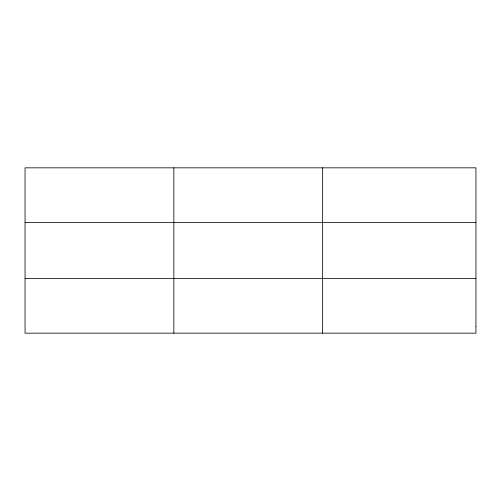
<?xml version="1.0" encoding="UTF-8"?>
<svg xmlns="http://www.w3.org/2000/svg" width="501" height="501" viewBox="0 0 501 501"><rect width="100%" height="100%" fill="white"/><g stroke="black" fill="none" stroke-linecap="round" stroke-linejoin="round"><path stroke-width="0.75" d="M173.847 167.835L173.847 333.165M322.644 167.835L322.644 333.165M25.05 222.394L475.95 222.394M25.05 278.606L475.95 278.606M475.95 326.345L475.95 333.165L25.05 333.165L25.05 167.835L475.95 167.835L475.95 326.345"/></g></svg>
